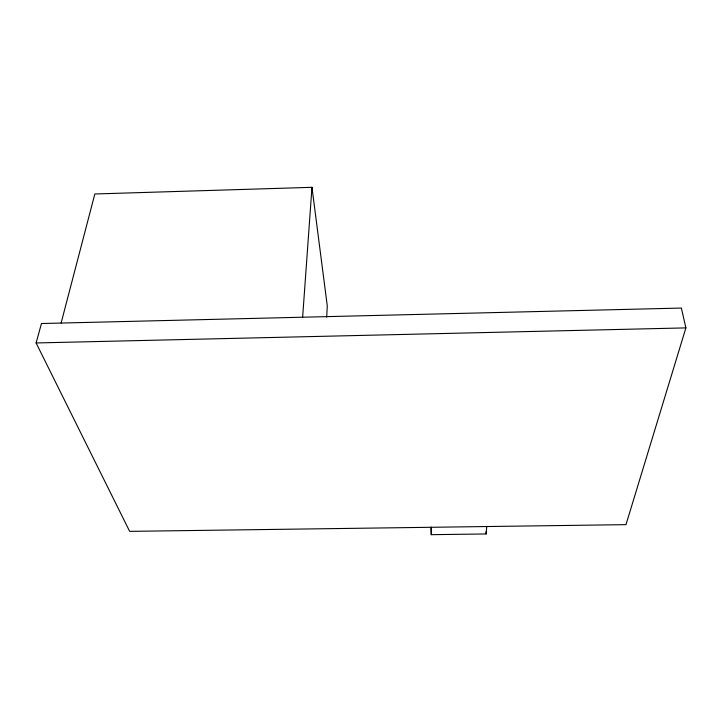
<?xml version="1.0" encoding="UTF-8"?>
<svg xmlns="http://www.w3.org/2000/svg" width="722" height="722" viewBox="0 0 722 722"><rect width="100%" height="100%" fill="white"/><g stroke="black" fill="none" stroke-linecap="round" stroke-linejoin="round"><path stroke-width="1.08" d="M326.696 317.12L327.283 305.947L311.967 187.323L94.835 193.983L61.117 323.059M302.635 317.22L311.967 187.323M431.07 527.15L431.269 534.677L486.132 533.955L486.745 526.537M36.1 342.959L41.47 323.528L681.36 308.059L685.9 327.896L625.983 524.65L129.662 531.365L36.1 342.959L685.9 327.896M486.005 531.798L486.132 533.955M431.205 527.286L431.269 534.677"/></g></svg>
